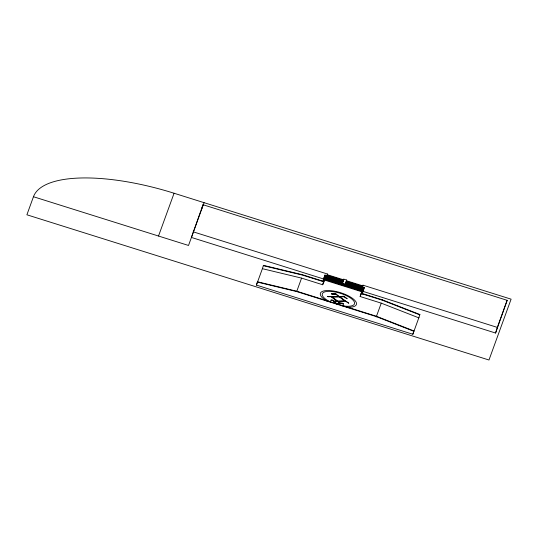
<?xml version="1.0" encoding="UTF-8"?>
<svg xmlns="http://www.w3.org/2000/svg" width="538" height="538" viewBox="0 0 538 538"><rect width="100%" height="100%" fill="white"/><g stroke="black" fill="none" stroke-linecap="round" stroke-linejoin="round"><path stroke-width="0.81" d="M362.854 291.32L495.579 333.035L507.159 300.312L203.008 204.722L191.427 237.446L323.351 278.906M203.008 204.722L201.273 210.358L204.07 202.671M256.424 285.1L257.467 281.764L296.653 291.192L376.324 316.236L413.89 330.924L412.848 334.259L256.424 285.1L262.51 268.354M263.432 265.348L262.389 268.684L301.576 278.112L322.686 284.75L325.927 275.369L324.972 275.066L322.773 281.112L302.625 274.777L263.432 265.348L263.317 265.678L302.504 275.106L323.614 281.744L325.927 275.369M322.686 284.75L323.614 281.744M323.6 282.645L323.943 281.515L323.452 283.055M325.134 277.823L326.095 278.126L327.064 275.281L343.372 280.412L343.795 279.155L346.707 280.069L345.409 284.293M326.183 278.254L327.487 274.024L193.162 231.811M328.234 296.761L331.226 296.64L337.07 301.085L331.206 296.687L327.299 296.472L338.738 296.499L335.53 294.03C322.571 293.829 344.663 293.654 331.616 293.815M331.731 296.673L338.758 296.451M332.538 294.151L335.53 294.03M332.632 300.406L330.978 300.184L332.632 300.406L336.593 303.842L341.98 303.345L343.459 304.051L342.511 303.802M332.161 296.936L339.162 296.761L332.161 296.936L337.602 301.072L344.609 300.897L339.162 296.761M337.091 301.038L334.111 301.112M362.108 294.353L364.34 287.44L363.379 287.137L362.585 289.599L361.597 289.283L362.565 286.438L346.284 281.327L345.315 284.165L342.403 283.25L343.372 280.412M342.282 284.084L343.795 279.155M336.593 303.842L341.159 303.681M336.707 303.526L333.997 301.435L337.501 301.347L340.224 303.392L336.721 303.479M337.481 301.394L340.224 303.392M343.95 296.324L339.27 296.485L343.95 296.324L347.091 298.677M343.836 296.646L339.673 296.794L343.822 296.694L347.077 298.724M343.446 304.098L342.094 303.029L340.339 303.069M345.544 301.193L338.025 301.334L340.325 303.116M361.684 289.41L362.989 285.18L497.314 327.4L507.159 300.312M364.34 287.44L362.141 293.486L382.289 299.814L419.862 314.508L418.813 317.844L381.247 303.15L360.137 296.519L363.379 287.137M360.137 296.519L362.585 289.599M495.579 333.035L497.314 327.4M323.237 280.446L324.972 275.066M324.185 280.775L324.898 278.563M33.464 196.733L26.9 214.79L488.975 360.016L511.1 299.162L174.077 193.243A131.097 45.481 17.1 0 0 33.464 196.733L188.515 245.463L200.997 211.131M158.515 236.034L174.077 193.243M257.467 281.764L257.346 282.094L296.532 291.522L376.203 316.559L413.769 331.253L413.89 330.924M296.841 291.139L301.576 278.112M327.487 274.024L327.245 274.683L343.56 279.807M346.707 280.069L346.465 280.722L362.746 285.839L362.989 285.18M361.065 293.513L382.168 300.143L382.289 299.814M376.23 316.943L381.247 303.15M419.862 314.508L419.741 314.838L382.168 300.143M412.848 334.259L418.934 317.514M330.978 300.184L332.746 300.09L334.098 301.159M326.822 275.94L343.136 281.065M346.042 281.979L362.323 287.097M326.64 276.539L342.948 281.67M345.86 282.584L362.141 287.695M326.398 277.198L342.713 282.322M345.618 283.237L361.899 288.355M326.216 277.796L342.524 282.927M345.436 283.842L361.718 288.953M325.019 278.153L362.471 289.921M324.831 278.758L362.282 290.527M324.596 279.41L362.047 291.179M324.407 280.016L361.859 291.784M335.645 293.714L339.27 296.485M339.693 296.747L348.792 303.224L345.557 301.146M326.721 300.964A18.87 6.55 17.1 0 1 326.277 290.567A18.87 6.55 17.1 0 1 353.453 299.108A18.87 6.55 17.1 0 1 346.317 307.124M331.543 302.504A16.86 5.851 17.1 0 1 326.579 291.502A16.86 5.851 17.1 0 1 352.598 299.686A16.86 5.851 17.1 0 1 341.475 305.624"/></g></svg>
